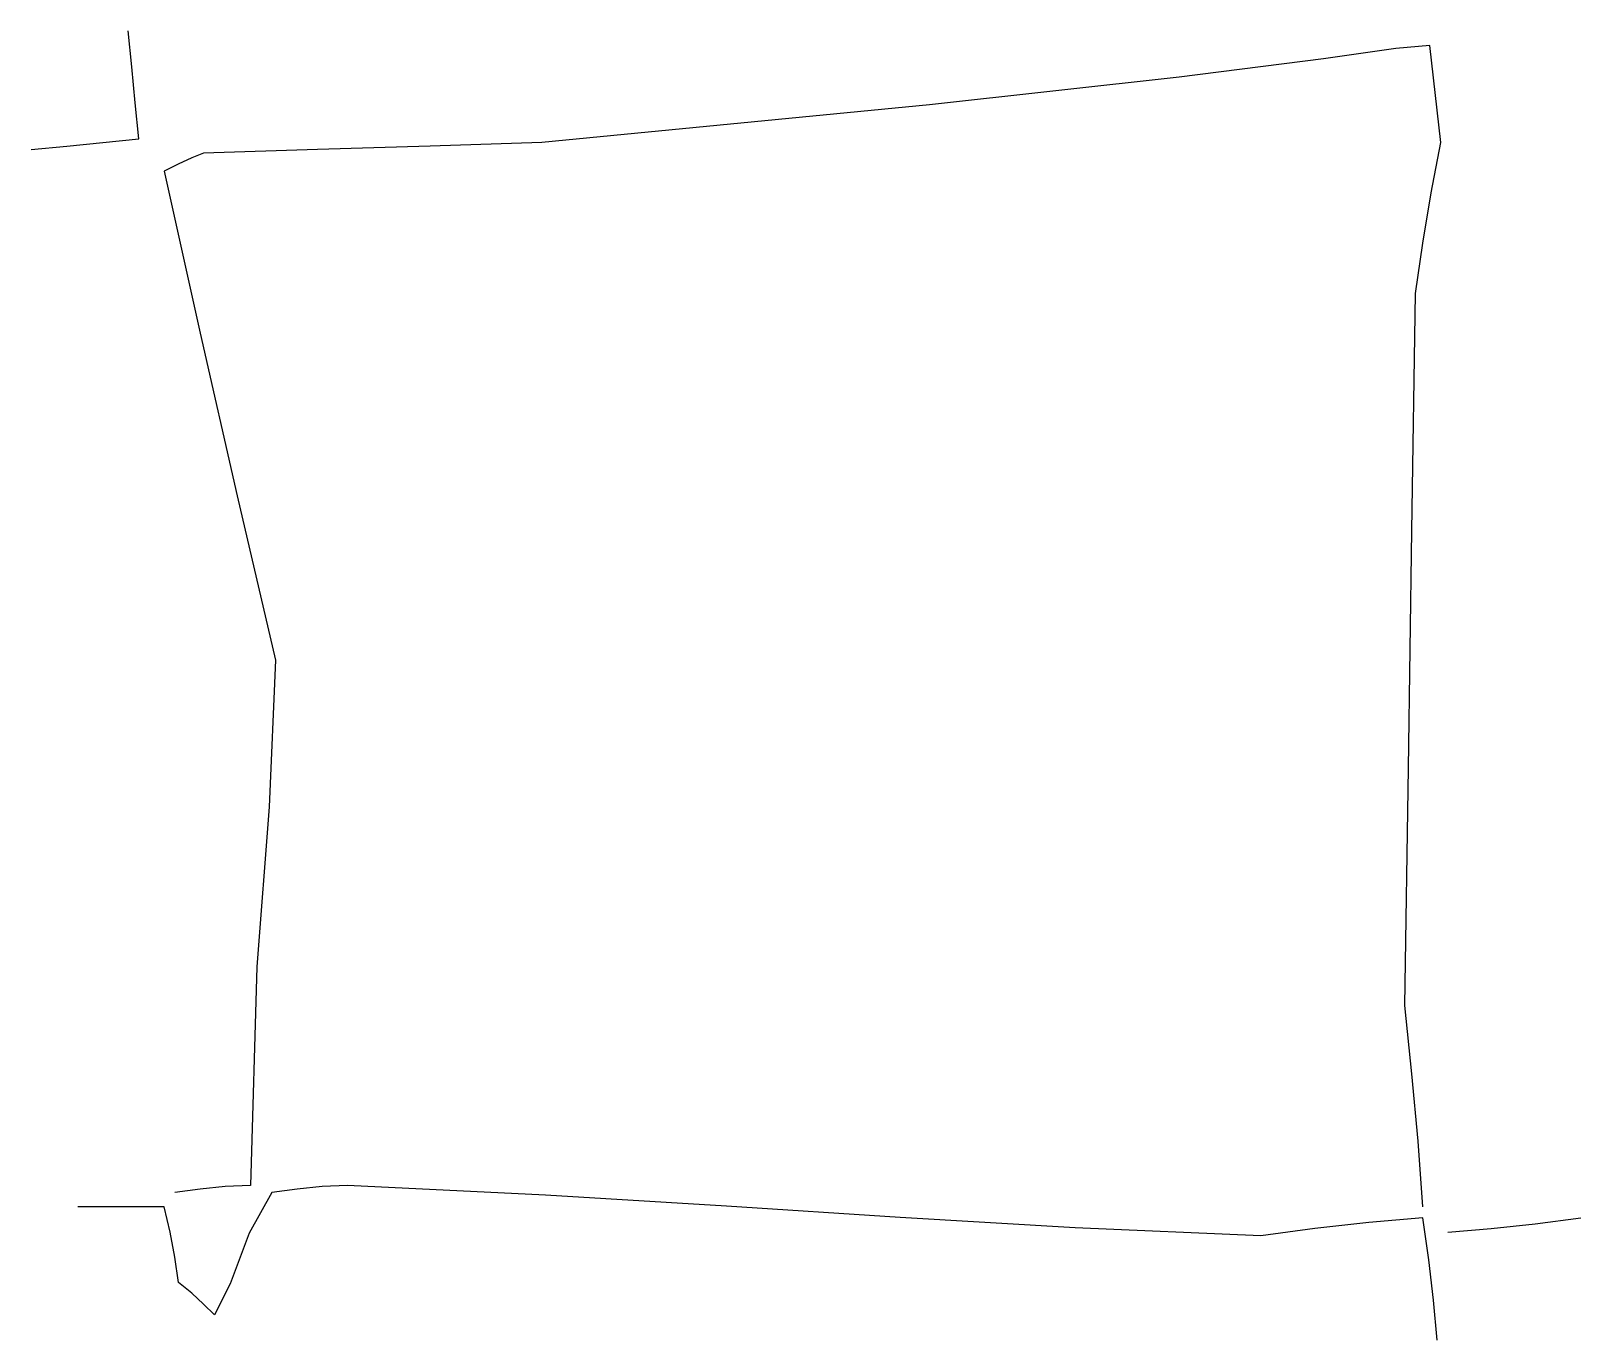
# Model space of a CAD drawing. Extents: x -0.073 to 0.474, y -0.047 to 0.415.
import ezdxf

# ---------------------------------------------------------------- set-up
doc = ezdxf.new("R2010")
doc.units = 0
doc.header["$LTSCALE"] = 0.000394
doc.layers.get('0').update_dxf_attribs({"linetype": 'CONTINUOUS'})

msp = doc.modelspace()

# ---------------------------------------------------------------- linework, layer by layer
at = {"color": 7, "linetype": 'CONTINUOUS'}
for p, q in [((-0.03779, 0.4025), (-0.03906, 0.4152)), ((0.38295, 0.40536), (0.33199, 0.39887)), ((0.40856, 0.40899), (0.38295, 0.40536)), ((0.42058, 0.41012), (0.40856, 0.40899)), ((0.42185, 0.39869), (0.42058, 0.41012)), ((-0.03652, 0.3898), (-0.03779, 0.4025)), ((0.33199, 0.39887), (0.24391, 0.38915)), ((0.42312, 0.38726), (0.42185, 0.39869)), ((-0.03525, 0.3771), (-0.03652, 0.3898)), ((0.24391, 0.38915), (0.10696, 0.37583)), ((0.42439, 0.37583), (0.42312, 0.38726)), ((-0.07334, 0.3733), (-0.06064, 0.37457)), ((-0.06064, 0.37457), (-0.04795, 0.37583)), ((-0.04795, 0.37583), (-0.03525, 0.3771)), ((0.02786, 0.3733), (-0.0124, 0.37203)), ((0.06755, 0.37457), (0.02786, 0.3733)), ((0.10696, 0.37583), (0.06755, 0.37457)), ((0.42095, 0.35806), (0.42439, 0.37583)), ((-0.02133, 0.36817), (-0.02636, 0.36568)), ((-0.01658, 0.37038), (-0.02133, 0.36817)), ((-0.0124, 0.37203), (-0.01658, 0.37038)), ((-0.02636, 0.36568), (-0.01362, 0.30849)), ((0.41808, 0.34028), (0.42095, 0.35806)), ((0.4155, 0.32251), (0.41808, 0.34028)), ((0.41423, 0.23871), (0.4155, 0.32251)), ((-0.01362, 0.30849), (-0.00059, 0.25103)), ((-0.00059, 0.25103), (0.013, 0.193)), ((0.41296, 0.1549), (0.41423, 0.23871)), ((0.013, 0.193), (0.01069, 0.14127)), ((0.41169, 0.0711), (0.41296, 0.1549)), ((0.01069, 0.14127), (0.00641, 0.08474)), ((0.00641, 0.08474), (0.00411, 0.00762)), ((0.41418, 0.04703), (0.41169, 0.0711)), ((0.41639, 0.02323), (0.41418, 0.04703)), ((0.41804, 0), (0.41639, 0.02323)), ((-0.01367, 0.0063), (-0.02255, 0.00508)), ((-0.00478, 0.00724), (-0.01367, 0.0063)), ((0.00411, 0.00762), (-0.00478, 0.00724)), ((0.02062, 0.0063), (0.01173, 0.00508)), ((0.0295, 0.00724), (0.02062, 0.0063)), ((0.03839, 0.00762), (0.0295, 0.00724)), ((0.10826, 0.00418), (0.03839, 0.00762)), ((-0.04668, 0), (-0.05684, 0)), ((-0.03652, 0), (-0.04668, 0)), ((-0.02636, 0), (-0.03652, 0)), ((-0.0242, -0.00889), (-0.02636, 0)), ((0.01173, 0.00508), (0.00364, -0.00922)), ((0.17221, 0.00026), (0.10826, 0.00418)), ((0.23348, -0.00372), (0.17221, 0.00026)), ((0.2953, -0.00733), (0.23348, -0.00372)), ((0.39899, -0.00545), (0.37995, -0.00767)), ((0.41804, -0.00381), (0.39899, -0.00545)), ((0.4202, -0.01867), (0.41804, -0.00381)), ((0.45777, -0.00597), (0.4739, -0.00381)), ((-0.0226, -0.01778), (-0.0242, -0.00889)), ((0.00364, -0.00922), (-0.00304, -0.02718)), ((0.3609, -0.01016), (0.2953, -0.00733)), ((0.37995, -0.00767), (0.3609, -0.01016)), ((0.42692, -0.00889), (0.44221, -0.00757)), ((0.44221, -0.00757), (0.45777, -0.00597)), ((-0.02128, -0.02666), (-0.0226, -0.01778)), ((0.4218, -0.03297), (0.4202, -0.01867)), ((-0.01658, -0.03047), (-0.02128, -0.02666)), ((-0.00304, -0.02718), (-0.00859, -0.03809)), ((-0.01244, -0.03428), (-0.01658, -0.03047)), ((-0.00859, -0.03809), (-0.01244, -0.03428)), ((0.42312, -0.04698), (0.4218, -0.03297))]:
    msp.add_line(p, q, dxfattribs=at)

doc.saveas('drawing.dxf')
